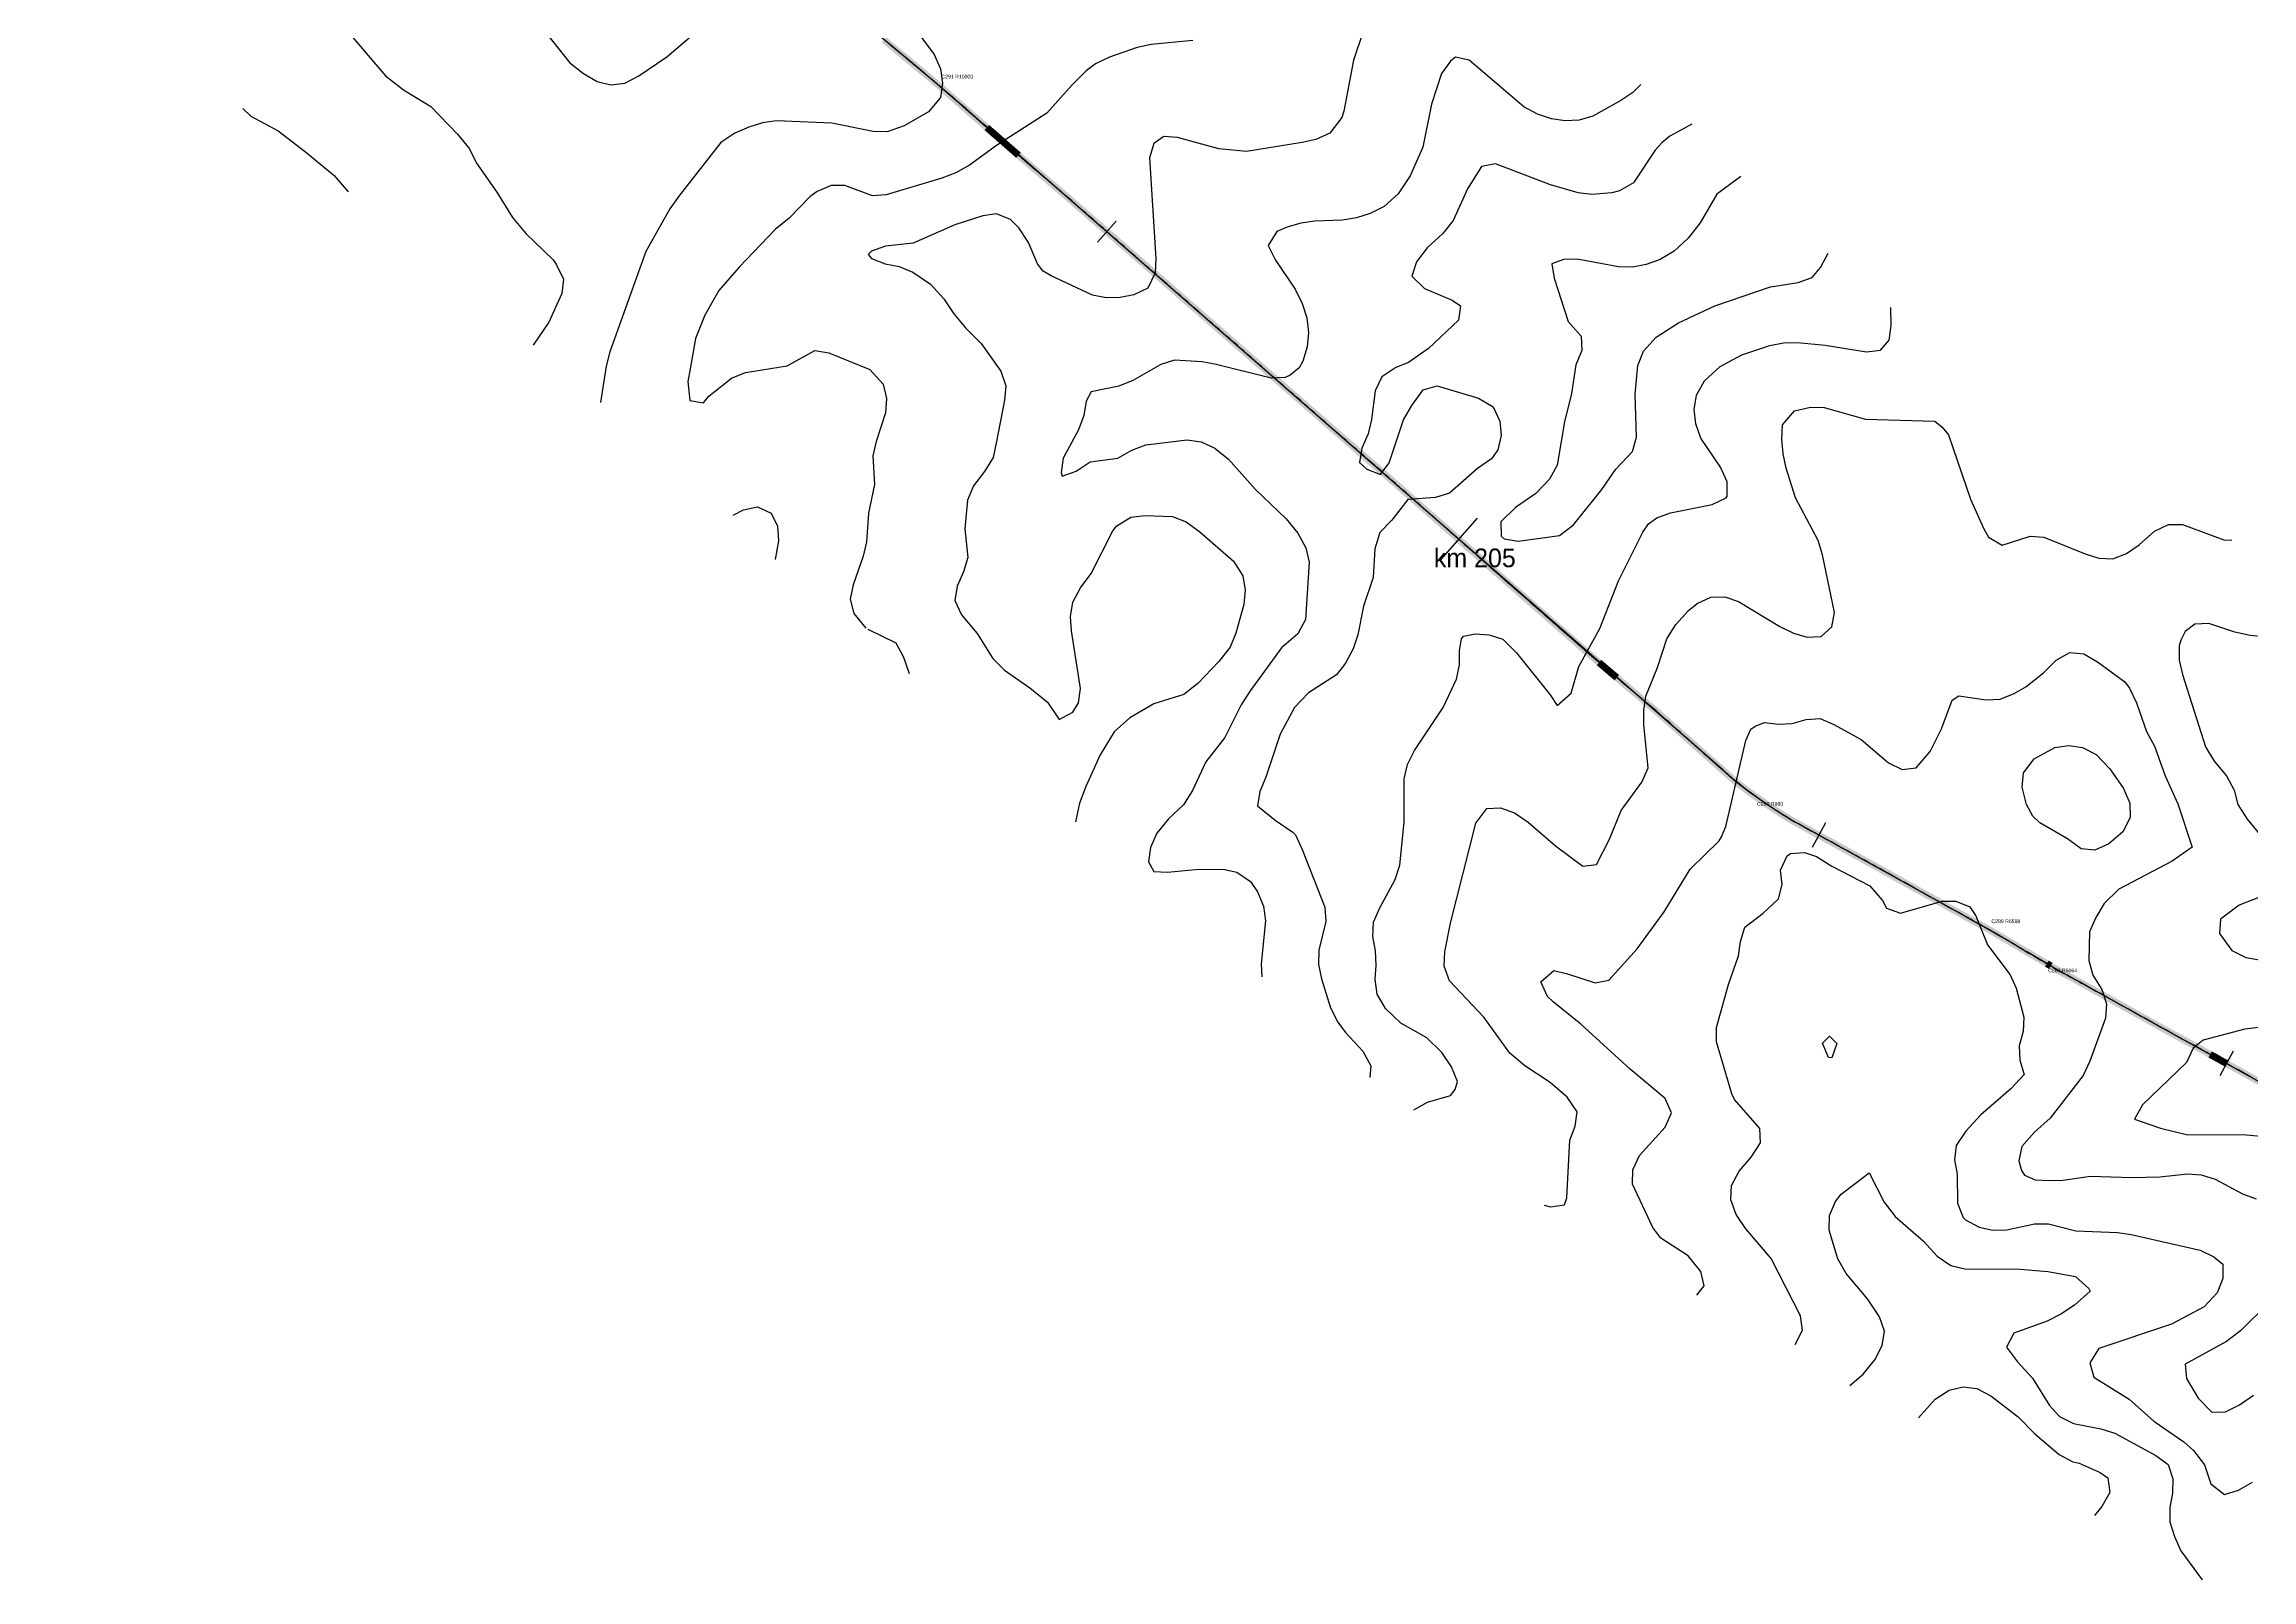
# Model space of a CAD drawing. Header units: metres. Extents: x 697254 to 930473, y 8023396 to 8227001.
# Drawn here: x 782053 to 786781, y 8137163 to 8140452 of the extents above; entities that cross this region are included whole.
import ezdxf

# ---------------------------------------------------------------- set-up
doc = ezdxf.new("R2010")
doc.units = ezdxf.units.M
for name, color, linetype in [('ALIGNMENT_FITTED', 4, 'Continuous'), ('CENTRELINE', 7, 'Continuous'), ('CHAINAGE', 7, 'Continuous'), ('CONTOUR_10M', 33, 'Continuous'), ('CONTOUR_INDEX_50M', 34, 'Continuous'), ('CURVE_LABELS', 4, 'Continuous'), ('GRADE_0-4', 3, 'Continuous'), ('GRADE_4-6', 2, 'Continuous'), ('GRADE_6-8', 30, 'Continuous')]:
    doc.layers.add(name, color=color, linetype=linetype)

msp = doc.modelspace()

# ---------------------------------------------------------------- linework, layer by layer
at = {"layer": 'ALIGNMENT_FITTED'}
for p, q in [((783863.7, 8140451.8), (782053.3, 8141951.1)), ((785648.7, 8138896.9), (784064.9, 8140280.7)), ((786143.6, 8138597.2), (785817.7, 8138778.2)), ((787266.4, 8137968.6), (786417.6, 8138440.4))]:
    msp.add_line(p, q, dxfattribs=at)
for centre, radius, start, end in [((777485.4, 8132750), 10000, 48.85655, 50.37038), ((786293.2, 8139634.5), 979.5, -131.1435, -119.0442), ((782944.7, 8132836.8), 6589, 59.51426, 60.95576), ((789364, 8143740.8), 6064.3, -120.48574, -119.06896)]:
    msp.add_arc(centre, radius, start, end, dxfattribs=at)
at = {"layer": 'CENTRELINE'}
msp.add_polyline3d([(786787.9, 8138234.9, 1251.3), (786779.1, 8138239.8, 1251), (786770.4, 8138244.7, 1251.1), (786761.6, 8138249.5, 1251.4), (786752.9, 8138254.4, 1252.1), (786744.2, 8138259.2, 1252.7), (786735.4, 8138264.1, 1253.4), (786726.7, 8138269, 1254.2), (786717.9, 8138273.8, 1255.2), (786709.2, 8138278.7, 1256.4), (786700.4, 8138283.6, 1257.3), (786691.7, 8138288.4, 1257.8), (786683, 8138293.3, 1257.7), (786674.2, 8138298.2, 1257.4), (786665.5, 8138303, 1258), (786656.7, 8138307.9, 1258.8), (786647.9, 8138312.6, 1259.4), (786639.1, 8138317.4, 1260.5), (786630.3, 8138322.1, 1261.3), (786621.5, 8138326.9, 1261.9), (786612.7, 8138331.6, 1262.3), (786603.9, 8138336.5, 1263.1), (786595.2, 8138341.4, 1264.1), (786586.4, 8138346.2, 1265), (786577.7, 8138351.1, 1265.4), (786569, 8138355.9, 1265.8), (786560.2, 8138360.8, 1266), (786551.5, 8138365.7, 1266.6), (786542.7, 8138370.5, 1267.4), (786534, 8138375.4, 1268), (786525.2, 8138380.3, 1268.4), (786516.5, 8138385.1, 1268.5), (786507.7, 8138390, 1268.6), (786499, 8138394.9, 1268.8), (786490.3, 8138399.7, 1269.4), (786481.5, 8138404.6, 1269.8), (786472.8, 8138409.5, 1269.9), (786464, 8138414.3, 1269.8), (786455.3, 8138419.2, 1269.8), (786446.5, 8138424.1, 1269.8), (786437.8, 8138428.9, 1269.9), (786429, 8138433.8, 1270.5), (786420.3, 8138438.6, 1270.9), (786411.6, 8138443.5, 1271.4), (786402.8, 8138448.4, 1271.6), (786394.1, 8138453.2, 1271.7), (786385.2, 8138457.9, 1271.9), (786376.4, 8138462.6, 1272.3), (786367.7, 8138467.6, 1272.8), (786359.1, 8138472.7, 1273.3), (786350.5, 8138477.8, 1273.8), (786341.9, 8138482.9, 1274), (786333.3, 8138487.9, 1274.2), (786324.6, 8138493, 1274.5), (786316, 8138498.1, 1275.1), (786307.4, 8138503.2, 1275.6), (786298.8, 8138508.2, 1276), (786290.1, 8138513.3, 1276.5), (786281.5, 8138518.4, 1277.1), (786272.9, 8138523.5, 1277.5), (786264.3, 8138528.5, 1278), (786255.7, 8138533.6, 1277.9), (786247, 8138538.7, 1278), (786238.4, 8138543.8, 1278.1), (786229.8, 8138548.8, 1278.4), (786221.2, 8138553.9, 1278.8), (786212.5, 8138558.9, 1279.2), (786203.7, 8138563.7, 1279.7), (786194.9, 8138568.4, 1280.2), (786186.1, 8138573.3, 1280.4), (786177.4, 8138578.1, 1280.4), (786168.6, 8138583, 1280.2), (786159.9, 8138587.9, 1280.1), (786151.2, 8138592.8, 1280), (786142.4, 8138597.7, 1280), (786133.7, 8138602.5, 1279.9), (786125, 8138607.4, 1279.6), (786116.2, 8138612.3, 1279), (786107.5, 8138617.2, 1278.4), (786098.8, 8138622.1, 1278.4), (786090, 8138626.9, 1278.3), (786081.3, 8138631.8, 1278.2), (786072.6, 8138636.7, 1277.9), (786063.8, 8138641.6, 1277.4), (786055.1, 8138646.5, 1277.2), (786046.4, 8138651.3, 1277.6), (786037.6, 8138656.2, 1277.9), (786028.9, 8138661.1, 1277.7), (786020.1, 8138666, 1277.2), (786011.4, 8138670.9, 1276.8), (786002.7, 8138675.7, 1276.6), (785993.9, 8138680.6, 1276.7), (785985.2, 8138685.5, 1276.8), (785976.5, 8138690.4, 1276.8), (785967.7, 8138695.2, 1276.7), (785958.9, 8138700, 1277.1), (785950.2, 8138704.8, 1277.4), (785941.4, 8138709.7, 1277.6), (785932.6, 8138714.5, 1277.6), (785923.9, 8138719.3, 1277.7), (785915.1, 8138724.1, 1277.7), (785906.3, 8138728.9, 1277.7), (785897.5, 8138733.7, 1277.6), (785888.8, 8138738.5, 1277.3), (785880, 8138743.4, 1276.9), (785871.2, 8138748.2, 1277.3), (785862.4, 8138753, 1277.3), (785853.7, 8138757.8, 1277.2), (785844.9, 8138762.6, 1277), (785836.1, 8138767.4, 1276.7), (785827.4, 8138772.2, 1276.5), (785818.6, 8138777.1, 1276.3), (785809.8, 8138781.9, 1276), (785801, 8138786.7, 1275.6), (785792.4, 8138791.7, 1275), (785783.8, 8138796.9, 1274.6), (785775.4, 8138802.2, 1274.3), (785767, 8138807.7, 1274.1), (785758.6, 8138813.1, 1273.8), (785750.2, 8138818.5, 1273.3), (785741.9, 8138824.1, 1272.6), (785733.7, 8138829.9, 1271.9), (785725.5, 8138835.6, 1271.5), (785717.3, 8138841.3, 1271.4), (785709.1, 8138847.1, 1271.2), (785701.1, 8138853.1, 1270.9), (785693.1, 8138859.2, 1270.6), (785685.2, 8138865.2, 1270.3), (785677.2, 8138871.2, 1270), (785669.6, 8138877.8, 1269.6), (785662.1, 8138884.4, 1269.2), (785654.6, 8138891.1, 1268.8), (785647.2, 8138897.7, 1268.4), (785639.7, 8138904.4, 1267.9), (785632.2, 8138911, 1267.6), (785624.7, 8138917.7, 1267.2), (785617.2, 8138924.3, 1266.8), (785609.8, 8138930.9, 1266.6), (785602.3, 8138937.6, 1266.5), (785594.8, 8138944.2, 1266.3), (785587.3, 8138950.9, 1265.9), (785579.8, 8138957.5, 1265.4), (785572.4, 8138964.2, 1264.9), (785564.9, 8138970.8, 1264.5), (785557.4, 8138977.5, 1264.1), (785549.9, 8138984.1, 1263.9), (785542.4, 8138990.8, 1263.7), (785535, 8138997.4, 1263.5), (785527.5, 8139004.1, 1263.2), (785520, 8139010.7, 1262.7), (785512.5, 8139017.4, 1262.1), (785505, 8139023.9, 1261.4), (785497.4, 8139030.4, 1261.1), (785489.7, 8139036.9, 1260.8), (785482.1, 8139043.4, 1260.3), (785474.5, 8139049.8, 1259.5), (785466.9, 8139056.3, 1258.9), (785459.2, 8139062.8, 1258.3), (785451.6, 8139069.3, 1257.7), (785444, 8139075.7, 1257), (785436.3, 8139082.2, 1256.4), (785428.7, 8139088.7, 1255.8), (785421.1, 8139095.2, 1255.3), (785413.5, 8139101.6, 1254.6), (785405.8, 8139108.1, 1254), (785398.2, 8139114.6, 1253.2), (785390.6, 8139121.1, 1252.5), (785383, 8139127.6, 1251.8), (785375.3, 8139134, 1251.3), (785367.8, 8139140.6, 1250.8), (785360.2, 8139147.2, 1250.3), (785352.7, 8139153.8, 1249.7), (785345.2, 8139160.4, 1249), (785337.7, 8139167, 1248.4), (785330.2, 8139173.6, 1247.8), (785322.7, 8139180.2, 1247.3), (785315.1, 8139186.8, 1246.8), (785307.6, 8139193.4, 1246.4), (785300.1, 8139200, 1246.1), (785292.6, 8139206.6, 1246.2), (785285.1, 8139213.2, 1246.3), (785277.5, 8139219.8, 1246.3), (785270, 8139226.4, 1246.3), (785262.5, 8139233, 1246.2), (785255, 8139239.6, 1246.1), (785247.5, 8139246.2, 1246.1), (785239.9, 8139252.8, 1246), (785232.4, 8139259.4, 1246.1), (785224.9, 8139266, 1246.3), (785217.4, 8139272.6, 1246.6), (785209.9, 8139279.2, 1246.8), (785202.3, 8139285.8, 1246.6), (785194.8, 8139292.4, 1246.2), (785187.3, 8139299, 1245.8), (785179.8, 8139305.6, 1245.4), (785172.3, 8139312.2, 1245), (785164.7, 8139318.8, 1244.6), (785157.2, 8139325.5, 1244.4), (785149.7, 8139332.1, 1244.3), (785142.2, 8139338.7, 1243.9), (785134.7, 8139345.3, 1243.4), (785127.2, 8139351.9, 1243.3), (785119.7, 8139358.6, 1243.5), (785112.2, 8139365.2, 1243.5), (785104.7, 8139371.8, 1243.4), (785097.2, 8139378.4, 1243.6), (785089.7, 8139385, 1243.8), (785082.2, 8139391.7, 1244), (785074.7, 8139398.3, 1244.3), (785067.2, 8139404.9, 1244.8), (785059.7, 8139411.5, 1245.3), (785052.2, 8139418.1, 1245.9), (785044.7, 8139424.8, 1246.4), (785037.2, 8139431.4, 1246.7), (785029.7, 8139438, 1247), (785022.2, 8139444.6, 1247.5), (785014.7, 8139451.2, 1247.7), (785007.2, 8139457.9, 1247.7), (784999.7, 8139464.5, 1248), (784992.2, 8139471.1, 1248.6), (784984.7, 8139477.7, 1248.7), (784977.2, 8139484.3, 1248.2), (784969.7, 8139491, 1247.9), (784962.2, 8139497.6, 1248.7), (784954.7, 8139504.2, 1249.2), (784947.2, 8139510.8, 1249), (784939.6, 8139517.4, 1248.7), (784932.1, 8139524, 1248.4), (784924.6, 8139530.6, 1248.7), (784917, 8139537.1, 1248.8), (784909.5, 8139543.7, 1248.7), (784901.9, 8139550.3, 1248.5), (784894.4, 8139556.8, 1248.2), (784886.8, 8139563.4, 1248.3), (784879.3, 8139570, 1248.9), (784871.7, 8139576.5, 1249.3), (784864.2, 8139583.1, 1249.5), (784856.6, 8139589.7, 1249.9), (784849.1, 8139596.2, 1250.9), (784841.5, 8139602.8, 1251.7), (784834, 8139609.4, 1252.3), (784826.4, 8139616, 1252.7), (784818.9, 8139622.5, 1253.2), (784811.4, 8139629.1, 1253.7), (784803.8, 8139635.7, 1254), (784796.3, 8139642.3, 1254.4), (784788.8, 8139648.9, 1255.1), (784781.2, 8139655.5, 1255.7), (784773.7, 8139662, 1256.2), (784766.1, 8139668.6, 1256.4), (784758.6, 8139675.2, 1256.8), (784751.1, 8139681.8, 1257.2), (784743.5, 8139688.4, 1257.8), (784736, 8139694.9, 1258.3), (784728.5, 8139701.5, 1258.6), (784720.9, 8139708.1, 1258.8), (784713.4, 8139714.7, 1259), (784705.9, 8139721.3, 1259.4), (784698.3, 8139727.9, 1259.8), (784690.8, 8139734.4, 1260.2), (784683.3, 8139741, 1260.4), (784675.7, 8139747.6, 1260.8), (784668.2, 8139754.2, 1261.1), (784660.6, 8139760.8, 1261.3), (784653.1, 8139767.4, 1261.3), (784645.6, 8139773.9, 1261.5), (784638, 8139780.5, 1261.8), (784630.5, 8139787.1, 1262.1), (784623, 8139793.7, 1262.3), (784615.4, 8139800.3, 1262.7), (784607.9, 8139806.9, 1262.9), (784600.4, 8139813.4, 1263.2), (784592.8, 8139820, 1263.4), (784585.3, 8139826.6, 1263.6), (784577.8, 8139833.2, 1263.8), (784570.2, 8139839.8, 1264.1), (784562.7, 8139846.4, 1264.5), (784555.1, 8139852.9, 1264.8), (784547.6, 8139859.5, 1265), (784540.1, 8139866.1, 1265), (784532.5, 8139872.7, 1265.1), (784525, 8139879.3, 1265.5), (784517.5, 8139885.8, 1265.9), (784509.9, 8139892.4, 1266.1), (784502.4, 8139899, 1266.4), (784494.9, 8139905.6, 1266.8), (784487.3, 8139912.2, 1267.2), (784479.8, 8139918.8, 1267.5), (784472.3, 8139925.3, 1268), (784464.7, 8139931.9, 1268.6), (784457.2, 8139938.5, 1269), (784449.6, 8139945.1, 1269.3), (784442.1, 8139951.7, 1269.6), (784434.6, 8139958.3, 1270), (784427, 8139964.8, 1270.4), (784419.5, 8139971.4, 1270.8), (784412, 8139978, 1271), (784404.4, 8139984.6, 1271.1), (784396.9, 8139991.2, 1271.1), (784389.4, 8139997.8, 1271.3), (784381.8, 8140004.3, 1271.8), (784374.3, 8140010.9, 1272.2), (784366.7, 8140017.5, 1272.5), (784359.2, 8140024.1, 1272.7), (784351.7, 8140030.7, 1273.1), (784344.1, 8140037.3, 1273.4), (784336.6, 8140043.8, 1273.5), (784329.1, 8140050.4, 1273.4), (784321.5, 8140057, 1273.6), (784314, 8140063.6, 1274), (784306.5, 8140070.2, 1274.1), (784298.9, 8140076.7, 1274.2), (784291.4, 8140083.3, 1274.8), (784283.9, 8140089.9, 1275.7), (784276.3, 8140096.5, 1276.2), (784268.8, 8140103.1, 1276.3), (784261.2, 8140109.7, 1276.1), (784253.7, 8140116.2, 1275.7), (784246.2, 8140122.8, 1275.8), (784238.6, 8140129.3, 1276), (784231, 8140135.8, 1276.1), (784223.3, 8140142.3, 1275.9), (784215.7, 8140148.8, 1275.6), (784208.1, 8140155.3, 1275.4), (784200.5, 8140161.8, 1275.3), (784192.9, 8140168.3, 1275.3), (784185.3, 8140174.8, 1275.4), (784177.7, 8140181.3, 1275.4), (784170.1, 8140187.8, 1275.7), (784162.4, 8140194.3, 1276.1), (784154.9, 8140200.8, 1276.8), (784147.3, 8140207.4, 1277.3), (784139.8, 8140214, 1277.7), (784132.3, 8140220.6, 1278), (784124.7, 8140227.2, 1278.4), (784117.2, 8140233.7, 1279), (784109.7, 8140240.3, 1279.8), (784102.1, 8140246.9, 1280.6), (784094.6, 8140253.5, 1281.3), (784087.1, 8140260.1, 1281.9), (784079.5, 8140266.7, 1282.7), (784072, 8140273.3, 1283.5), (784064.5, 8140279.8, 1284.2), (784056.9, 8140286.4, 1284.8), (784049.4, 8140293, 1285.5), (784041.9, 8140299.6, 1286.2), (784034.4, 8140306.2, 1286.9), (784026.8, 8140312.8, 1287.5), (784019.3, 8140319.4, 1288), (784011.8, 8140325.9, 1288.5), (784004.2, 8140332.5, 1288.9), (783996.7, 8140339.1, 1289.2), (783989.2, 8140345.7, 1289.4), (783981.6, 8140352.3, 1289.7), (783974.2, 8140359, 1290), (783966.7, 8140365.6, 1290.4), (783959.1, 8140372.1, 1290.8), (783951.4, 8140378.5, 1291.1), (783943.7, 8140384.9, 1291.4), (783936, 8140391.3, 1291.6), (783928.3, 8140397.7, 1291.6), (783920.6, 8140404.1, 1291.8), (783912.9, 8140410.5, 1292.5), (783905.2, 8140416.9, 1292.9), (783897.5, 8140423.2, 1293.3), (783889.8, 8140429.6, 1293.4), (783882.1, 8140436, 1293.7), (783874.4, 8140442.4, 1293.9), (783866.7, 8140448.8, 1294), (783859, 8140455.2, 1294.1)], dxfattribs=at)
at = {"layer": 'CHAINAGE'}
for p, q in [((784348.8, 8140073), (784309.3, 8140027.8)), ((785121.9, 8139436.6), (785042.5, 8139346.7)), ((785868.1, 8138784.1), (785839.2, 8138731.5)), ((786741.3, 8138295.2), (786712.1, 8138242.8))]:
    msp.add_line(p, q, dxfattribs=at)
at = {"layer": 'CONTOUR_10M'}
for points, elevation in [([(783106.2, 8140502.9), (783178.9, 8140412.1), (783208.2, 8140389.2), (783237.6, 8140371.7), (783267.1, 8140364.9), (783296.8, 8140368.6), (783326.6, 8140383.9), (783386.4, 8140424.7), (783536.3, 8140552.9)], 1290), ([(783891.4, 8140520.3), (783959.4, 8140430), (783972.5, 8140399), (783976.8, 8140368.2), (783972.5, 8140337.5), (783947.2, 8140307.1), (783895.2, 8140277), (783858.4, 8140264), (783828.7, 8140264.5), (783740.1, 8140282.8), (783621.6, 8140287.3), (783591.9, 8140283.2), (783562.2, 8140274.1), (783532.4, 8140261), (783502.5, 8140241), (783412.1, 8140126.6), (783393.3, 8140099.2), (783341.9, 8140007.6), (783264.7, 8139793.3), (783256.9, 8139762.6), (783244.4, 8139684.6)], 1290), ([(784512.9, 8140459.4), (784423.9, 8140451.2), (784394.1, 8140444.5), (784334.6, 8140423.9), (784304.8, 8140410), (784284.7, 8140394.8), (784254.4, 8140364.5), (784200.4, 8140303.7), (784095, 8140236.2), (784035.2, 8140192.9), (784005.3, 8140176.3), (783975.5, 8140164.6), (783856.6, 8140129.5), (783826.9, 8140126.8), (783767.9, 8140148.8), (783738.3, 8140149.2), (783708.5, 8140136.2), (783693.8, 8140125.9), (783648.5, 8140079), (783618.5, 8140055), (783541.3, 8139974.1), (783498.2, 8139924.5), (783467.9, 8139871.8), (783448.4, 8139821.6), (783436.7, 8139756.3), (783432, 8139729.5), (783435.8, 8139688.4), (783465.4, 8139683.8), (783476.6, 8139698.2), (783525.3, 8139736.3), (783555.1, 8139748.9), (783644.2, 8139762.7), (783703.9, 8139795.6), (783733.5, 8139790.8), (783821.7, 8139755), (783849.7, 8139723.9), (783857, 8139693), (783854.7, 8139662.3), (783834.8, 8139601.1), (783828.1, 8139570.4), (783831.4, 8139508.8), (783818.5, 8139447.5), (783814.5, 8139386), (783807.5, 8139355.3), (783785.6, 8139294.1), (783779.6, 8139263.4), (783787.1, 8139232.6), (783812.8, 8139201.4)], 1280), ([(784878, 8140479.1), (784857.3, 8140417.9), (784836.8, 8140308), (784832.3, 8140295.1), (784806.5, 8140261.5), (784776.7, 8140248), (784747, 8140241.2), (784628.2, 8140222.2), (784569, 8140227.4), (784480.4, 8140252.1), (784450.8, 8140254), (784429.4, 8140239.1), (784420.2, 8140208.4), (784433.8, 8139992.9), (784432.2, 8139962.2), (784416.8, 8139929.2), (784387, 8139915.2), (784357.3, 8139909.4), (784327.7, 8139908.3), (784298.1, 8139914.3), (784209.8, 8139955.8), (784192.7, 8139965.4), (784180.5, 8139981.2), (784161.5, 8140027.3), (784140.2, 8140058.4), (784122.5, 8140076.5), (784093, 8140088.7), (784063.4, 8140084.3), (784003.8, 8140064.9), (783914.4, 8140025.6), (783855.1, 8140018.9), (783825.3, 8140008.5), (783817.6, 8140001.2), (783825.1, 8139993.1), (783854.6, 8139981.7), (783884.1, 8139975.5), (783913.6, 8139963.5), (783951.5, 8139937.9), (783980, 8139906.7), (784001.3, 8139874.3), (784026.4, 8139844.6), (784059.7, 8139810.7), (784101.8, 8139751.3), (784113, 8139720.4), (784110, 8139689.6), (784092, 8139597.6), (784085.8, 8139566.9), (784066.9, 8139536.4), (784043.2, 8139506), (784030.7, 8139475.4), (784025.2, 8139413.9), (784031.1, 8139352.3), (784022.1, 8139321.7), (784008.2, 8139291.1), (784003.4, 8139260.4), (784017.9, 8139229.4), (784051.3, 8139189.7), (784084.9, 8139136.3), (784109.5, 8139111.4), (784164.4, 8139073.7), (784202.1, 8139042.4), (784226.6, 8139005.3), (784256.4, 8139021), (784268.3, 8139041.5), (784272.4, 8139072.2), (784253.1, 8139195.5), (784251.3, 8139226.3), (784255.9, 8139257), (784272.8, 8139287.5), (784295.2, 8139318), (784341.5, 8139409.7), (784350.7, 8139420.5), (784380.6, 8139439.1), (784410.3, 8139442.8), (784469.5, 8139440.1), (784499, 8139428.9), (784528.3, 8139407.6), (784599.9, 8139344.7), (784620.1, 8139313.6), (784625.2, 8139282.8), (784622.3, 8139252.1), (784605.5, 8139190.8), (784592.8, 8139160.2), (784568.7, 8139129.7), (784523.9, 8139082.4), (784494, 8139059), (784429.3, 8139039.3), (784378.4, 8139009.3), (784344.8, 8138978.9), (784314.5, 8138930.1), (784283.9, 8138861.9), (784270.2, 8138826.1), (784261.8, 8138786.6)], 1270), ([(785472.4, 8140365.7), (785455.5, 8140348.3), (785429.7, 8140331), (785370, 8140297.8), (785340.2, 8140289.4), (785310.6, 8140287.5), (785281, 8140292.1), (785251.5, 8140302.2), (785222.1, 8140317.5), (785104.9, 8140417.8), (785075.4, 8140424.2), (785064.9, 8140415.1), (785045.3, 8140389.1), (785024, 8140323.3), (785005.9, 8140231.3), (784978.8, 8140170.1), (784952.9, 8140131.6), (784922.9, 8140104.4), (784893.1, 8140089.1), (784863.3, 8140079.6), (784833.6, 8140074.9), (784774.3, 8140072.5), (784744.6, 8140068.3), (784714.9, 8140059.8), (784692.8, 8140050.9), (784674.6, 8140020.4), (784690.4, 8139989.4), (784732.1, 8139927.4), (784747.3, 8139896.4), (784757.2, 8139865.5), (784761.1, 8139834.7), (784758.2, 8139804), (784748.9, 8139773.3), (784740.5, 8139759), (784721.4, 8139742.9), (784710.6, 8139738.1), (784680.9, 8139736.6), (784562.8, 8139766.1), (784533.2, 8139771.4), (784474, 8139775.2), (784444.3, 8139766), (784384.5, 8139731.5), (784354.7, 8139719.3), (784295.3, 8139707.4), (784284.6, 8139687.3), (784279.5, 8139656.6), (784268.2, 8139626), (784235.5, 8139564.9), (784231.3, 8139534.2), (784233.6, 8139526.5), (784263.4, 8139537.1), (784293.3, 8139557.6), (784352.7, 8139564.9), (784382.5, 8139582.7), (784412.3, 8139594.1), (784501.3, 8139604.8), (784530.9, 8139600), (784560.4, 8139586.7), (784589.7, 8139562.9), (784647.5, 8139497.8), (784713.2, 8139435.4), (784738.1, 8139404.3), (784755.1, 8139373.3), (784762.1, 8139342.5), (784754.4, 8139219.5), (784738.1, 8139189), (784702.7, 8139158.8), (784635.9, 8139067.3), (784616.3, 8139036.8), (784581.6, 8138966.9), (784541.3, 8138914.8), (784512.6, 8138853.6), (784492.8, 8138823.1), (784460.9, 8138792.8), (784436.3, 8138762.4), (784422.6, 8138731.8), (784417.9, 8138701.1), (784429.6, 8138680.4), (784459.2, 8138678.5), (784518.6, 8138684.4), (784577.8, 8138685.1), (784607.4, 8138678.9), (784636.7, 8138658.5), (784651.9, 8138636.4), (784664.7, 8138605.5), (784668.5, 8138574.7), (784659.4, 8138482.5), (784660.7, 8138454.7)], 1260), ([(782478.7, 8140314), (782495.8, 8140297.9), (782554.7, 8140266.2), (782613.3, 8140221.6), (782674.4, 8140170.3), (782704.5, 8140135.7)], 1310), ([(785686.8, 8140168.2), (785635.6, 8140130.5), (785599.5, 8140069.4), (785573.9, 8140036.7), (785543.9, 8140008.8), (785514, 8139991), (785484.2, 8139980.3), (785454.5, 8139974.5), (785424.9, 8139974.8), (785336.2, 8139991.7), (785306.6, 8139990.5), (785281.6, 8139981.5), (785286.7, 8139950.6), (785317.2, 8139857.9), (785344.5, 8139826.8), (785346, 8139796), (785333, 8139765.4), (785323.8, 8139704), (785309, 8139642.7), (785293.1, 8139550.6), (785276.9, 8139520.1), (785247.9, 8139489.7), (785204.3, 8139459.5), (785172.5, 8139429.2), (785173.5, 8139398.4), (785180, 8139392.6), (785209.5, 8139387.4), (785298.6, 8139399.3), (785328.5, 8139422.5), (785388.8, 8139497.9), (785419, 8139541.5), (785454.4, 8139579.2), (785463.2, 8139609.9), (785460.5, 8139702.2), (785466.4, 8139763.6), (785478.4, 8139794.2), (785505.2, 8139824.6), (785553, 8139854.7), (785631.2, 8139891.3), (785750.2, 8139932.2), (785809.6, 8139941.1), (785839.4, 8139951.9), (785857, 8139973.7), (785873.5, 8140004.2)], 1240), ([(785265.7, 8137965.3), (785279.1, 8137962.1), (785308.8, 8137966.5), (785313.8, 8137981.5), (785320.6, 8138104.4), (785332.2, 8138135), (785336.3, 8138165.7), (785314.7, 8138196.8), (785278, 8138228.1), (785224, 8138264.1), (785192.3, 8138290.7), (785136.5, 8138367.9), (785062.7, 8138446.3), (785051.7, 8138477.2), (785052.7, 8138508), (785064.6, 8138569.3), (785119.4, 8138783.9), (785142.5, 8138814.7), (785172.2, 8138816.6), (785201.7, 8138805.5), (785231, 8138785.7), (785289.6, 8138734.9), (785348.3, 8138691.5), (785377.9, 8138694.8), (785405.6, 8138749.3), (785430.5, 8138810.5), (785474.6, 8138871.4), (785488, 8138902), (785479, 8138994.4), (785479, 8139025.2), (785483.3, 8139055.9), (785508.5, 8139117), (785528.5, 8139178.3), (785547.2, 8139208.8), (785574.6, 8139239.2), (785592.9, 8139253.9), (785622.7, 8139267.5), (785652.4, 8139268.5), (785681.8, 8139258.2), (785770, 8139204.7), (785799.4, 8139190.8), (785829, 8139182.1), (785858.6, 8139183.4), (785881.2, 8139204.3), (785887.2, 8139235), (785861.8, 8139358.4), (785852.1, 8139389.2), (785803.4, 8139480.1), (785783.5, 8139544), (785777.5, 8139574.8), (785774.2, 8139605.6), (785775.8, 8139636.4), (785801.6, 8139666.8), (785835.6, 8139674.7), (785865.2, 8139673.5), (785953.8, 8139649.1), (786101.9, 8139644.8), (786117.7, 8139631.7), (786131.1, 8139615.3), (786178.5, 8139477.1), (786206.1, 8139415.2), (786217, 8139396.1), (786246.4, 8139378.7), (786306, 8139398.2), (786335.6, 8139396.4), (786424, 8139360.1), (786453.5, 8139350.9), (786483.1, 8139349.6), (786512.9, 8139360.8), (786539.8, 8139379.9), (786572.8, 8139409.2), (786602.6, 8139423.4), (786632.2, 8139423.2), (786720.7, 8139390.2), (786738.4, 8139389.5)], 1260), ([(783529, 8139443.5), (783551.2, 8139454.9), (783580.9, 8139460.9), (783610.3, 8139447.5), (783623.6, 8139419.3), (783625.7, 8139388.5), (783618.5, 8139348)], 1290), ([(786806.7, 8139182.9), (786777.2, 8139185.6), (786744.4, 8139192.6), (786688.6, 8139211.4), (786659, 8139209.9), (786638.4, 8139194), (786628.9, 8139175.8), (786625.4, 8139163.4), (786625.6, 8139132.7), (786632.2, 8139101.8), (786681.6, 8138947.3), (786700.4, 8138916.3), (786726.9, 8138885.2), (786742.8, 8138854.2), (786751, 8138823.3), (786770.7, 8138792.3), (786800.9, 8138755.4)], 1260), ([(783816.9, 8139198.8), (783877.3, 8139169.8), (783893.6, 8139138.8), (783905.4, 8139104.4)], 1280), ([(785592.7, 8137772.5), (785608, 8137792.9), (785601.1, 8137823.8), (785574, 8137857.1), (785515.2, 8137894.8), (785497.9, 8137917.4), (785454.6, 8138010.3), (785455.1, 8138041.1), (785469.5, 8138071.6), (785524.7, 8138132.4), (785538.3, 8138163), (785524.5, 8138194), (785449.4, 8138256.5), (785343.7, 8138353), (785285.1, 8138401), (785272.7, 8138412.7), (785258.3, 8138443.7), (785286, 8138467.9), (785315.5, 8138461.2), (785374.5, 8138441.5), (785404.2, 8138447.4), (785464.4, 8138514.4), (785522.8, 8138593.9), (785578.1, 8138685.4), (785640.1, 8138746.1), (785645.4, 8138754.5), (785654.5, 8138776.7), (785697.7, 8138960.7), (785707.8, 8138984.6), (785717, 8138991.2), (785737.6, 8138998.9), (785767.2, 8138995.7), (785796.8, 8138997.2), (785826.6, 8139005.6), (785856.2, 8139007.6), (785885.7, 8138995), (785944.5, 8138962.9), (786003.1, 8138912.5), (786032.5, 8138898.2), (786062.2, 8138902), (786092.3, 8138937.3), (786116.6, 8138985.8), (786139, 8139047), (786153.2, 8139056.1), (786212.3, 8139047.7), (786242, 8139049.2), (786271.8, 8139061), (786297.2, 8139075.6), (786335, 8139105.8), (786361.6, 8139132.6), (786391.5, 8139148.9), (786421.1, 8139146.1), (786450.5, 8139129.4), (786509.1, 8139086.4), (786518.9, 8139072.6), (786534.1, 8139041.6), (786555.2, 8138979.8), (786572.3, 8138948.8), (786595.3, 8138884.8), (786622.2, 8138825.1), (786652.9, 8138732.4), (786610.6, 8138702.2), (786495.8, 8138642.2), (786465, 8138611.9), (786446.9, 8138581.4), (786433.3, 8138550.8), (786431.6, 8138489.3), (786440.2, 8138458.4), (786459.5, 8138427.4), (786470, 8138396.5), (786467.4, 8138365.7), (786434, 8138273.9), (786419.9, 8138243.3), (786348.9, 8138152), (786315.7, 8138121.7), (786288.5, 8138091.3), (786281.7, 8138060.6), (786287.5, 8138040.1), (786294, 8138029.7), (786316.9, 8138019.7), (786346.5, 8138018.2), (786376.1, 8138019.4), (786435.5, 8138028), (786524.3, 8138024.9), (786583.6, 8138026.4), (786643, 8138032.6), (786672.6, 8138030.3), (786702.1, 8138021), (786760.9, 8137989.9), (786790.4, 8137979.4)], 1270), ([(786314.6, 8138921.5), (786359.1, 8138945.8), (786388.8, 8138950.2), (786418.3, 8138945.3), (786447.8, 8138930.5), (786477, 8138900.1), (786506, 8138857.5), (786520, 8138826.5), (786520.2, 8138795.7), (786504.8, 8138765.1), (786474.8, 8138739.6), (786445, 8138726.1), (786415.4, 8138728.8), (786386.1, 8138749.9), (786327.3, 8138784.2), (786311.8, 8138798.5), (786298.2, 8138823.7), (786289, 8138860.4), (786292.2, 8138891.1), (786314.6, 8138921.5)], 1280), ([(785803.3, 8137667.2), (785818.6, 8137697.8), (785814.7, 8137728.6), (785751.7, 8137851.3), (785697.7, 8137914.7), (785676.9, 8137945.8), (785664.9, 8137976.7), (785666.7, 8138007.4), (785682.9, 8138038), (785708.5, 8138068.4), (785728.9, 8138098.9), (785727, 8138129.7), (785673.4, 8138191.9), (785667.6, 8138204.2), (785634.2, 8138315.5), (785634.5, 8138346.3), (785660.1, 8138438.2), (785681.6, 8138499.4), (785685.6, 8138530.2), (785695.3, 8138560.8), (785734.6, 8138591), (785767.4, 8138621.3), (785775.3, 8138652), (785771.3, 8138682.8), (785785.9, 8138713.4), (785793, 8138718.3), (785822.7, 8138721), (785848.5, 8138712.5), (785881.6, 8138691.7), (785963, 8138649.4), (785989.7, 8138618.3), (785998.9, 8138601.6), (786028.3, 8138590.8), (786117.6, 8138616.6), (786147.2, 8138616.8), (786176.7, 8138604.4), (786190.1, 8138584.8), (786214.9, 8138523), (786263.6, 8138458.8), (786276, 8138429.9), (786292.4, 8138368.1), (786291.6, 8138337.4), (786282.7, 8138306.7), (786283.8, 8138275.9), (786293.2, 8138245.1), (786265, 8138214.7), (786200.3, 8138159.1), (786168.4, 8138123.7), (786147.8, 8138093.2), (786144, 8138062.5), (786149.9, 8138031.7), (786150.9, 8137970.1), (786162.8, 8137939.2), (786167.6, 8137934.4), (786197, 8137918.4), (786226.5, 8137912.2), (786256.2, 8137912.6), (786315.6, 8137925.4), (786345.2, 8137925.7), (786404.3, 8137910.6), (786493.1, 8137906.8), (786522.7, 8137902.5), (786670.4, 8137869.4), (786699.8, 8137854.8), (786718.7, 8137839.4), (786718.9, 8137808.6), (786706.6, 8137778), (786678.9, 8137747.6), (786609, 8137710.8), (786453.6, 8137658.4), (786434, 8137627.9), (786442.7, 8137597), (786517.9, 8137550), (786571.3, 8137503), (786635.2, 8137459), (786655.7, 8137440.3), (786679.4, 8137409.2), (786693.2, 8137368.8), (786722.5, 8137345.9), (786752.3, 8137354.9), (786782.1, 8137372.7)], 1280), ([(786799.2, 8138625.8), (786754.1, 8138607.9), (786713.8, 8138577.7), (786711.4, 8138547), (786738.4, 8138511.2), (786767.8, 8138495.9), (786797.3, 8138491.1)], 1260), ([(785861.7, 8138312.4), (785876.6, 8138327.3), (785892.2, 8138312), (785881.6, 8138281.4), (785874.4, 8138281.5), (785861.7, 8138312.4)], 1290), ([(786825, 8138349.5), (786765.7, 8138342.6), (786676.5, 8138319.1), (786655.6, 8138301.7), (786640.8, 8138271.1), (786546.5, 8138180.1), (786529.8, 8138149.6), (786585, 8138130.2), (786644.1, 8138116.1), (786762.6, 8138116.8), (786821.8, 8138111.5)], 1260), ([(785920.2, 8137579.1), (785948.4, 8137603.7), (785973.7, 8137634.1), (785989.6, 8137664.7), (785994.2, 8137695.4), (785983.7, 8137726.3), (785957.9, 8137764.9), (785912.4, 8137819.5), (785894.5, 8137850.5), (785875.8, 8137912.3), (785876.2, 8137943.1), (785889.1, 8137973.7), (785901.7, 8137989.1), (785961.6, 8138035), (785993.8, 8137972.3), (786017, 8137941.2), (786078.1, 8137888.6), (786107.3, 8137856.4), (786136.6, 8137836.1), (786166.2, 8137829.3), (786284.7, 8137828.2), (786343.8, 8137823.2), (786403, 8137812.9), (786432.2, 8137787.2), (786434.7, 8137781.7), (786401.5, 8137751.4), (786372.2, 8137732.2), (786342.4, 8137717.2), (786271.3, 8137691.6), (786255.9, 8137661.1), (786278.8, 8137630), (786311.1, 8137595.2), (786347.4, 8137536.8), (786369.3, 8137513.1), (786398.7, 8137497.9), (786457.8, 8137486.9), (786487.3, 8137477.4), (786575.5, 8137429.3), (786602, 8137410.3), (786611.9, 8137379.4), (786610.8, 8137348.6), (786605.3, 8137317.9), (786605.1, 8137287.2), (786615, 8137256.3), (786629.2, 8137225.3), (786674.9, 8137163.2)], 1290), ([(786817, 8137756.7), (786756.9, 8137696.5), (786727, 8137673.3), (786637.9, 8137625.1), (786641.1, 8137594.3), (786666.1, 8137552.3), (786695.3, 8137522.3), (786724.9, 8137523.1), (786754.7, 8137538.3), (786784.7, 8137558.7)], 1270)]:
    msp.add_lwpolyline(points, dxfattribs=dict(at, elevation=elevation))
at = {"layer": 'CONTOUR_INDEX_50M'}
for points, elevation in [([(782705.6, 8140475.9), (782784.2, 8140384.2), (782822.5, 8140353.9), (782881.3, 8140318), (782938.4, 8140259.1), (782964, 8140228), (782979, 8140197), (783022.6, 8140134.9), (783055.9, 8140080.8), (783085.1, 8140046.7), (783143.6, 8139990.1), (783150.8, 8139979.4), (783165.1, 8139948.4), (783162, 8139917.7), (783133.7, 8139856.6), (783100.4, 8139807)], 1300), ([(785581.4, 8140280.7), (785534.6, 8140254.9), (785517.4, 8140240.3), (785503.1, 8140224.6), (785456.9, 8140155.1), (785427.1, 8140137.5), (785410.5, 8140133.5), (785367.7, 8140130.1), (785338.1, 8140133.7), (785279.1, 8140150.6), (785161.2, 8140195.2), (785131.5, 8140189.7), (785101.2, 8140142.3), (785070.6, 8140074), (785048.6, 8140046.1), (785014.9, 8140015.8), (784991.9, 8139985.4), (784981.8, 8139954.7), (785009.4, 8139928.9), (785068.4, 8139903.9), (785086.4, 8139891.8), (785082.3, 8139861.1), (785017.6, 8139800.4), (784974.8, 8139770.3), (784947.9, 8139759.1), (784918, 8139739.1), (784903.4, 8139709.7), (784896.1, 8139648.3), (784888.4, 8139617.6), (784874.8, 8139587), (784870.4, 8139556.3), (784885.7, 8139541.7), (784915.2, 8139530.2), (784933.3, 8139555.5), (784964.4, 8139647.4), (784981.9, 8139677.9), (785006.5, 8139711.4), (785036.2, 8139720.2), (785124.8, 8139694), (785156.3, 8139675.5), (785170.8, 8139644.6), (785173.4, 8139613.8), (785166.6, 8139583.1), (785152.6, 8139564), (785122.7, 8139543.2), (785062.8, 8139490), (785033, 8139481.2), (784973.7, 8139476.4), (784939.5, 8139432.4), (784913.5, 8139406), (784903.2, 8139371.3), (784899.1, 8139309.9), (784878.6, 8139248.6), (784866.8, 8139187.2), (784856.3, 8139156.6), (784840.1, 8139126.1), (784820.5, 8139101.1), (784760.7, 8139062.7), (784730.6, 8139031.5), (784699.9, 8138974.2), (784669.8, 8138882.3), (784656.4, 8138851.7), (784651.5, 8138821), (784689.6, 8138789.7), (784727, 8138764.5), (784732.9, 8138758.4), (784747.4, 8138727.4), (784795.6, 8138603.7), (784797.6, 8138572.9), (784783.2, 8138511.6), (784782.1, 8138480.9), (784788.9, 8138450), (784807.6, 8138388.2), (784823.9, 8138357.2), (784839.8, 8138335.3), (784877.1, 8138295), (784894.2, 8138264), (784892.4, 8138238.8)], 1250), ([(784986.4, 8138169.7), (785015.5, 8138186.1), (785064.7, 8138200.2), (785075.1, 8138213.3), (785080, 8138230.7), (785067.3, 8138261.7), (785046.4, 8138292.7), (785014.3, 8138323.9), (784958.5, 8138355.6), (784925.8, 8138386.6), (784907.7, 8138417.6), (784903.4, 8138448.5), (784905.9, 8138479.2), (784904.1, 8138510), (784898.8, 8138540.8), (784900.3, 8138571.5), (784913.4, 8138602.1), (784946.6, 8138663.2), (784956.5, 8138693.8), (784965.9, 8138786), (784965.6, 8138878.3), (784972.6, 8138909), (784987.8, 8138939.5), (785049.1, 8139031), (785077.9, 8139092.1), (785084.3, 8139122.8), (785084.3, 8139153.5), (785088.2, 8139178.6), (785093, 8139184.2), (785118, 8139188.9), (785147.6, 8139187.1), (785177.1, 8139177.8), (785206.3, 8139148.5), (785278.3, 8139058.6), (785293.7, 8139035.5), (785323.6, 8139062.3), (785340, 8139119.3), (785384.8, 8139200.4), (785425, 8139302.7), (785476.5, 8139406.9), (785488.9, 8139424.9), (785506.5, 8139437.3), (785536.3, 8139448.4), (785625.4, 8139466), (785655.2, 8139480.1), (785657.4, 8139484.2), (785657.5, 8139514.9), (785642.9, 8139545.9), (785600.9, 8139608), (785590.2, 8139638.9), (785586.4, 8139669.7), (785591.4, 8139700.4), (785608.9, 8139730.9), (785642.6, 8139761.2), (785689, 8139786.3), (785748.5, 8139806.5), (785778.2, 8139812.2), (785807.9, 8139812.9), (785867.1, 8139806.9), (785955.8, 8139792.6), (785985.4, 8139796.3), (786004, 8139817.9), (786008.4, 8139848.6), (786008.2, 8139887.7)], 1250), ([(786067.3, 8137509.8), (786103.1, 8137549.9), (786133, 8137569.6), (786162.7, 8137576.2), (786192.3, 8137572.6), (786221.7, 8137557.2), (786280.4, 8137512), (786316.1, 8137475.7), (786368.1, 8137431.7), (786397.6, 8137415.8), (786411.5, 8137412.9), (786456.5, 8137393.1), (786472.6, 8137381.3), (786476.8, 8137350.4), (786459.4, 8137319.9), (786443.8, 8137301.3)], 1300)]:
    msp.add_lwpolyline(points, dxfattribs=dict(at, elevation=elevation))
at = {"layer": 'GRADE_0-4', "const_width": 15}
for points in [[(783974.2, 8140359), (783966.7, 8140365.6), (783959.1, 8140372.1), (783951.4, 8140378.5), (783943.7, 8140384.9), (783936, 8140391.3), (783928.3, 8140397.7), (783920.6, 8140404.1), (783912.9, 8140410.5), (783905.2, 8140416.9), (783897.5, 8140423.2), (783889.8, 8140429.6), (783882.1, 8140436), (783874.4, 8140442.4), (783866.7, 8140448.8), (783859, 8140455.2), (783851.3, 8140461.6)], [(784743.5, 8139688.4), (784736, 8139694.9), (784728.5, 8139701.5), (784720.9, 8139708.1), (784713.4, 8139714.7), (784705.9, 8139721.3), (784698.3, 8139727.9), (784690.8, 8139734.4), (784683.3, 8139741), (784675.7, 8139747.6), (784668.2, 8139754.2), (784660.6, 8139760.8), (784653.1, 8139767.4), (784645.6, 8139773.9), (784638, 8139780.5), (784630.5, 8139787.1), (784623, 8139793.7), (784615.4, 8139800.3), (784607.9, 8139806.9), (784600.4, 8139813.4), (784592.8, 8139820), (784585.3, 8139826.6), (784577.8, 8139833.2), (784570.2, 8139839.8), (784562.7, 8139846.4), (784555.1, 8139852.9), (784547.6, 8139859.5), (784540.1, 8139866.1), (784532.5, 8139872.7), (784525, 8139879.3), (784517.5, 8139885.8), (784509.9, 8139892.4), (784502.4, 8139899), (784494.9, 8139905.6), (784487.3, 8139912.2), (784479.8, 8139918.8), (784472.3, 8139925.3), (784464.7, 8139931.9), (784457.2, 8139938.5), (784449.6, 8139945.1), (784442.1, 8139951.7), (784434.6, 8139958.3), (784427, 8139964.8), (784419.5, 8139971.4), (784412, 8139978), (784404.4, 8139984.6), (784396.9, 8139991.2), (784389.4, 8139997.8), (784381.8, 8140004.3), (784374.3, 8140010.9), (784366.7, 8140017.5), (784359.2, 8140024.1), (784351.7, 8140030.7), (784344.1, 8140037.3), (784336.6, 8140043.8), (784329.1, 8140050.4), (784321.5, 8140057), (784314, 8140063.6), (784306.5, 8140070.2), (784298.9, 8140076.7), (784291.4, 8140083.3), (784283.9, 8140089.9), (784276.3, 8140096.5), (784268.8, 8140103.1), (784261.2, 8140109.7), (784253.7, 8140116.2), (784246.2, 8140122.8), (784238.6, 8140129.3), (784231, 8140135.8), (784223.3, 8140142.3), (784215.7, 8140148.8), (784208.1, 8140155.3), (784200.5, 8140161.8), (784192.9, 8140168.3), (784185.3, 8140174.8), (784177.7, 8140181.3), (784170.1, 8140187.8), (784162.4, 8140194.3), (784154.9, 8140200.8), (784147.3, 8140207.4), (784139.8, 8140214)], [(785330.2, 8139173.6), (785322.7, 8139180.2), (785315.1, 8139186.8), (785307.6, 8139193.4), (785300.1, 8139200), (785292.6, 8139206.6), (785285.1, 8139213.2), (785277.5, 8139219.8), (785270, 8139226.4), (785262.5, 8139233), (785255, 8139239.6), (785247.5, 8139246.2), (785239.9, 8139252.8), (785232.4, 8139259.4), (785224.9, 8139266), (785217.4, 8139272.6), (785209.9, 8139279.2), (785202.3, 8139285.8), (785194.8, 8139292.4), (785187.3, 8139299), (785179.8, 8139305.6), (785172.3, 8139312.2), (785164.7, 8139318.8), (785157.2, 8139325.5), (785149.7, 8139332.1), (785142.2, 8139338.7), (785134.7, 8139345.3), (785127.2, 8139351.9), (785119.7, 8139358.6), (785112.2, 8139365.2), (785104.7, 8139371.8), (785097.2, 8139378.4), (785089.7, 8139385), (785082.2, 8139391.7), (785074.7, 8139398.3), (785067.2, 8139404.9), (785059.7, 8139411.5), (785052.2, 8139418.1), (785044.7, 8139424.8), (785037.2, 8139431.4), (785029.7, 8139438), (785022.2, 8139444.6), (785014.7, 8139451.2), (785007.2, 8139457.9), (784999.7, 8139464.5), (784992.2, 8139471.1), (784984.7, 8139477.7), (784977.2, 8139484.3), (784969.7, 8139491), (784962.2, 8139497.6), (784954.7, 8139504.2), (784947.2, 8139510.8), (784939.6, 8139517.4), (784932.1, 8139524), (784924.6, 8139530.6), (784917, 8139537.1), (784909.5, 8139543.7), (784901.9, 8139550.3), (784894.4, 8139556.8), (784886.8, 8139563.4), (784879.3, 8139570), (784871.7, 8139576.5), (784864.2, 8139583.1), (784856.6, 8139589.7), (784849.1, 8139596.2), (784841.5, 8139602.8), (784834, 8139609.4)], [(786341.9, 8138482.9), (786333.3, 8138487.9), (786324.6, 8138493), (786316, 8138498.1), (786307.4, 8138503.2), (786298.8, 8138508.2), (786290.1, 8138513.3), (786281.5, 8138518.4), (786272.9, 8138523.5), (786264.3, 8138528.5), (786255.7, 8138533.6), (786247, 8138538.7), (786238.4, 8138543.8), (786229.8, 8138548.8), (786221.2, 8138553.9), (786212.5, 8138558.9), (786203.7, 8138563.7), (786194.9, 8138568.4), (786186.1, 8138573.3), (786177.4, 8138578.1), (786168.6, 8138583), (786159.9, 8138587.9), (786151.2, 8138592.8), (786142.4, 8138597.7), (786133.7, 8138602.5), (786125, 8138607.4), (786116.2, 8138612.3), (786107.5, 8138617.2), (786098.8, 8138622.1), (786090, 8138626.9), (786081.3, 8138631.8), (786072.6, 8138636.7), (786063.8, 8138641.6), (786055.1, 8138646.5), (786046.4, 8138651.3), (786037.6, 8138656.2), (786028.9, 8138661.1), (786020.1, 8138666), (786011.4, 8138670.9), (786002.7, 8138675.7), (785993.9, 8138680.6), (785985.2, 8138685.5), (785976.5, 8138690.4), (785967.7, 8138695.2), (785958.9, 8138700), (785950.2, 8138704.8), (785941.4, 8138709.7), (785932.6, 8138714.5), (785923.9, 8138719.3), (785915.1, 8138724.1), (785906.3, 8138728.9), (785897.5, 8138733.7), (785888.8, 8138738.5), (785880, 8138743.4), (785871.2, 8138748.2), (785862.4, 8138753), (785853.7, 8138757.8), (785844.9, 8138762.6), (785836.1, 8138767.4), (785827.4, 8138772.2), (785818.6, 8138777.1), (785809.8, 8138781.9), (785801, 8138786.7), (785792.4, 8138791.7), (785783.8, 8138796.9), (785775.4, 8138802.2), (785767, 8138807.7), (785758.6, 8138813.1), (785750.2, 8138818.5), (785741.9, 8138824.1), (785733.7, 8138829.9), (785725.5, 8138835.6), (785717.3, 8138841.3), (785709.1, 8138847.1), (785701.1, 8138853.1), (785693.1, 8138859.2), (785685.2, 8138865.2), (785677.2, 8138871.2), (785669.6, 8138877.8), (785662.1, 8138884.4), (785654.6, 8138891.1), (785647.2, 8138897.7), (785639.7, 8138904.4), (785632.2, 8138911), (785624.7, 8138917.7), (785617.2, 8138924.3), (785609.8, 8138930.9), (785602.3, 8138937.6), (785594.8, 8138944.2), (785587.3, 8138950.9), (785579.8, 8138957.5), (785572.4, 8138964.2), (785564.9, 8138970.8), (785557.4, 8138977.5), (785549.9, 8138984.1), (785542.4, 8138990.8), (785535, 8138997.4)], [(786534, 8138375.4), (786525.2, 8138380.3), (786516.5, 8138385.1), (786507.7, 8138390), (786499, 8138394.9), (786490.3, 8138399.7), (786481.5, 8138404.6), (786472.8, 8138409.5), (786464, 8138414.3), (786455.3, 8138419.2), (786446.5, 8138424.1), (786437.8, 8138428.9), (786429, 8138433.8), (786420.3, 8138438.6), (786411.6, 8138443.5), (786402.8, 8138448.4), (786394.1, 8138453.2), (786385.2, 8138457.9), (786376.4, 8138462.6), (786367.7, 8138467.6), (786359.1, 8138472.7), (786350.5, 8138477.8)], [(786796.6, 8138230.1), (786787.9, 8138234.9), (786779.1, 8138239.8), (786770.4, 8138244.7), (786761.6, 8138249.5), (786752.9, 8138254.4), (786744.2, 8138259.2), (786735.4, 8138264.1), (786726.7, 8138269)]]:
    msp.add_lwpolyline(points, dxfattribs=at)
at = {"layer": 'GRADE_4-6', "const_width": 15}
for points in [[(784072, 8140273.3), (784064.5, 8140279.8), (784056.9, 8140286.4), (784049.4, 8140293), (784041.9, 8140299.6), (784034.4, 8140306.2), (784026.8, 8140312.8), (784019.3, 8140319.4), (784011.8, 8140325.9), (784004.2, 8140332.5), (783996.7, 8140339.1), (783989.2, 8140345.7), (783981.6, 8140352.3), (783974.2, 8140359)], [(784139.8, 8140214), (784132.3, 8140220.6), (784124.7, 8140227.2), (784117.2, 8140233.7), (784109.7, 8140240.3), (784102.1, 8140246.9)], [(784834, 8139609.4), (784826.4, 8139616), (784818.9, 8139622.5), (784811.4, 8139629.1), (784803.8, 8139635.7), (784796.3, 8139642.3), (784788.8, 8139648.9), (784781.2, 8139655.5), (784773.7, 8139662), (784766.1, 8139668.6), (784758.6, 8139675.2), (784751.1, 8139681.8), (784743.5, 8139688.4)], [(785383, 8139127.6), (785375.3, 8139134), (785367.8, 8139140.6), (785360.2, 8139147.2), (785352.7, 8139153.8), (785345.2, 8139160.4), (785337.7, 8139167), (785330.2, 8139173.6)], [(785535, 8138997.4), (785527.5, 8139004.1), (785520, 8139010.7), (785512.5, 8139017.4), (785505, 8139023.9), (785497.4, 8139030.4), (785489.7, 8139036.9), (785482.1, 8139043.4), (785474.5, 8139049.8), (785466.9, 8139056.3), (785459.2, 8139062.8), (785451.6, 8139069.3), (785444, 8139075.7), (785436.3, 8139082.2), (785428.7, 8139088.7), (785421.1, 8139095.2)], [(786350.5, 8138477.8), (786341.9, 8138482.9)], [(786621.5, 8138326.9), (786612.7, 8138331.6), (786603.9, 8138336.5), (786595.2, 8138341.4), (786586.4, 8138346.2), (786577.7, 8138351.1), (786569, 8138355.9), (786560.2, 8138360.8), (786551.5, 8138365.7), (786542.7, 8138370.5), (786534, 8138375.4)], [(786726.7, 8138269), (786717.9, 8138273.8), (786709.2, 8138278.7), (786700.4, 8138283.6), (786691.7, 8138288.4)]]:
    msp.add_lwpolyline(points, dxfattribs=at)
at = {"layer": 'GRADE_6-8', "const_width": 15}
for points in [[(784102.1, 8140246.9), (784094.6, 8140253.5), (784087.1, 8140260.1), (784079.5, 8140266.7), (784072, 8140273.3)], [(785421.1, 8139095.2), (785413.5, 8139101.6), (785405.8, 8139108.1), (785398.2, 8139114.6), (785390.6, 8139121.1), (785383, 8139127.6)], [(786691.7, 8138288.4), (786683, 8138293.3), (786674.2, 8138298.2), (786665.5, 8138303), (786656.7, 8138307.9), (786647.9, 8138312.6), (786639.1, 8138317.4), (786630.3, 8138322.1), (786621.5, 8138326.9)]]:
    msp.add_lwpolyline(points, dxfattribs=at)

# ---------------------------------------------------------------- texts
at = {"layer": 'CHAINAGE'}
msp.add_text('km 205', height=40, dxfattribs=at).set_placement((785029.3, 8139331.7))
at = {"layer": 'CURVE_LABELS'}
for s, p in [('C291 R10000', (783974.6, 8140378.3)), ('C290 R980', (785721.5, 8138820.8)), ('C289 R6589', (786223.2, 8138569.5)), ('C288 R6064', (786344.8, 8138464.2))]:
    msp.add_text(s, height=8, dxfattribs=at).set_placement(p)

doc.saveas('drawing.dxf')
